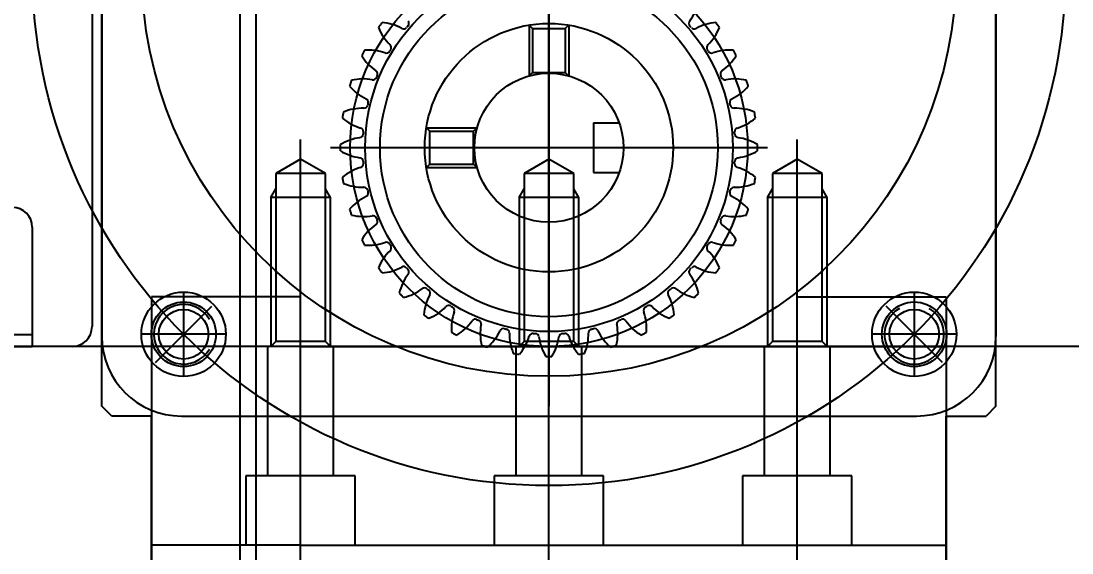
# Model space of a CAD drawing. Header units: inches. Extents: x 0 to 77285, y -118 to 40065.
# Drawn here: x 15726.5 to 15832.3, y 25601.8 to 25655.3 of the extents above; entities that cross this region are included whole.
import ezdxf

# ---------------------------------------------------------------- set-up
doc = ezdxf.new("R2010")
doc.units = ezdxf.units.IN
doc.header["$LTSCALE"] = 5
doc.header["$MEASUREMENT"] = 0
doc.layers.add('A', color=8, linetype='Continuous')
doc.styles.add('SCI', font='')
doc.styles.get('SCI').set_extended_font_data('Gulim')
doc.dimstyles.new('SCH', dxfattribs={"dimtxt": 2.5, "dimasz": 2, "dimexe": 1.25, "dimexo": 0.625, "dimtad": 1, "dimdec": 8, "dimtxsty": 'SCI', "dimcen": 2.5, "dimclrd": 4, "dimclre": 4, "dimclrt": 7, "dimadec": 8, "dimazin": 2, "dimtfac": 1, "dimtdec": 8, "dimtmove": 0, "dimatfit": 3, "dimfxl": 1, "dimarcsym": 0})

# ---------------------------------------------------------------- blocks, each defined once
blk = doc.blocks.new('A$Cc399747e')
at = {"ltscale": 5}
for p, q in [((1533.29, 71), (1533.29, 1381)), ((1534.89, 1101), (1534.89, 71))]:
    blk.add_line(p, q, dxfattribs=at)
for p, q in [((1463.8, 713), (1463.8, 661)), ((1543.8, 713), (1543.8, 661)), ((1463.8, 649), (1463.8, 709)), ((1478.8, 709), (1478.8, 649)), ((1528.8, 709), (1528.8, 649)), ((1543.8, 649), (1543.8, 709)), ((1478.8, 676), (1478.8, 652)), ((1503.8, 676), (1503.8, 652)), ((1528.8, 676), (1528.8, 652)), ((1478.8, 674), (1463.8, 674)), ((1473.3, 674), (1473.3, 667)), ((1528.8, 674), (1478.8, 674)), ((1484.3, 667), (1484.3, 674)), ((1498.3, 674), (1498.3, 667)), ((1509.3, 667), (1509.3, 674)), ((1523.3, 674), (1523.3, 667)), ((1528.8, 674), (1543.8, 674)), ((1534.3, 667), (1534.3, 674)), ((1473.3, 667), (1484.3, 667)), ((1475.5, 667), (1475.5, 654)), ((1482.1, 667), (1482.1, 654)), ((1498.3, 667), (1509.3, 667)), ((1500.5, 667), (1500.5, 654)), ((1507.1, 667), (1507.1, 654)), ((1523.3, 667), (1534.3, 667)), ((1525.5, 667), (1525.5, 654)), ((1532.1, 667), (1532.1, 654)), ((1458.8, 660), (1459.8, 661)), ((1463.8, 661), (1459.8, 661)), ((1540.8, 661), (1466.8, 661)), ((1543.8, 661), (1547.8, 661)), ((1547.8, 661), (1548.8, 660)), ((1458.8, 660), (1458.8, 572)), ((1503.8, 572), (1503.8, 660)), ((1548.8, 660), (1548.8, 572)), ((1467.03, 648.52), (1467.03, 657.02)), ((1540.57, 648.52), (1540.57, 657.02)), ((1478.8, 656), (1478.8, 633.16)), ((1503.8, 656), (1503.8, 633.16)), ((1503.8, 656), (1503.8, 612)), ((1528.8, 656), (1528.8, 633.16)), ((1464.2, 655.6), (1469.86, 649.94)), ((1543.4, 655.6), (1537.74, 649.94)), ((1042.8, 654), (1587.8, 654)), ((1478.8, 654), (1463.8, 654)), ((1475.8, 654), (1476.3, 653.5)), ((1475.8, 654), (1475.8, 639)), ((1528.8, 654), (1478.8, 654)), ((1481.3, 653.5), (1481.8, 654)), ((1481.8, 639), (1481.8, 654)), ((1500.8, 654), (1501.3, 653.5)), ((1500.8, 654), (1500.8, 639)), ((1503.8, 613.5), (1503.8, 654.5)), ((1506.3, 653.5), (1506.8, 654)), ((1506.8, 639), (1506.8, 654)), ((1525.8, 654), (1526.3, 653.5)), ((1525.8, 654), (1525.8, 639)), ((1528.8, 654), (1543.8, 654)), ((1531.3, 653.5), (1531.8, 654)), ((1531.8, 639), (1531.8, 654)), ((1555.8, 642), (1555.8, 654)), ((1587.8, 654), (1555.8, 654)), ((1458.8, 586), (1458.8, 653)), ((1462.78, 652.77), (1471.28, 652.77)), ((1476.3, 653.5), (1481.3, 653.5)), ((1476.3, 653.5), (1476.3, 636.6)), ((1481.3, 636.6), (1481.3, 653.5)), ((1501.3, 653.5), (1506.3, 653.5)), ((1501.3, 653.5), (1501.3, 636.6)), ((1506.3, 636.6), (1506.3, 653.5)), ((1526.3, 653.5), (1531.3, 653.5)), ((1526.3, 653.5), (1526.3, 636.6)), ((1531.3, 636.6), (1531.3, 653.5)), ((1536.32, 652.77), (1544.82, 652.77)), ((1548.8, 586), (1548.8, 653)), ((1587.25, 652.8), (1555.8, 652.8)), ((1478.8, 649), (1463.8, 649)), ((1528.8, 649), (1543.8, 649)), ((1475.8, 639), (1476.3, 638.13)), ((1475.8, 639), (1481.8, 639)), ((1481.8, 639), (1481.3, 638.13)), ((1500.8, 639), (1501.3, 638.13)), ((1500.8, 639), (1506.8, 639)), ((1506.8, 639), (1506.3, 638.13)), ((1525.8, 639), (1526.3, 638.13)), ((1525.8, 639), (1531.8, 639)), ((1531.8, 639), (1531.3, 638.13)), ((1476.3, 636.6), (1478.8, 635.16)), ((1476.3, 636.6), (1481.3, 636.6)), ((1478.8, 635.16), (1481.3, 636.6)), ((1499.3, 636.5), (1496.73, 636.5)), ((1499.3, 631.5), (1499.3, 636.5)), ((1501.3, 636.6), (1503.8, 635.16)), ((1501.3, 636.6), (1506.3, 636.6)), ((1503.8, 635.16), (1506.3, 636.6)), ((1516.14, 636), (1511.03, 636)), ((1511.38, 635.65), (1511.03, 636)), ((1516.14, 636), (1515.79, 635.65)), ((1526.3, 636.6), (1528.8, 635.16)), ((1526.3, 636.6), (1531.3, 636.6)), ((1528.8, 635.16), (1531.3, 636.6)), ((1511.38, 635.65), (1511.38, 632.35)), ((1515.79, 635.65), (1511.38, 635.65)), ((1515.79, 635.65), (1515.79, 632.35)), ((1481.8, 634), (1525.8, 634)), ((1483.3, 634), (1524.3, 634)), ((1484.8, 634), (1522.8, 634)), ((1511.38, 632.35), (1511.03, 632)), ((1516.14, 632), (1511.03, 632)), ((1515.79, 632.35), (1511.38, 632.35)), ((1516.14, 632), (1515.79, 632.35)), ((1499.3, 631.5), (1496.73, 631.5)), ((1501.8, 621.66), (1501.8, 626.77)), ((1502.15, 626.42), (1501.8, 626.77)), ((1505.45, 626.42), (1502.15, 626.42)), ((1502.15, 622.01), (1502.15, 626.42)), ((1505.45, 626.42), (1505.8, 626.77)), ((1505.45, 622.01), (1505.45, 626.42)), ((1505.8, 621.66), (1505.8, 626.77)), ((1501.8, 621.66), (1502.15, 622.01)), ((1505.45, 622.01), (1502.15, 622.01)), ((1505.8, 621.66), (1505.45, 622.01))]:
    blk.add_line(p, q)
at = {"ltscale": 3}
for p, q in [((1551.79, 654), (1587.8, 654)), ((1549.79, 596), (1549.79, 652))]:
    blk.add_line(p, q, dxfattribs=at)
for centre, radius in [((1503.8, 616), 52), ((1503.8, 616), 52), ((1467.03, 652.77), 4.25), ((1503.8, 616), 41), ((1540.57, 652.77), 4.25), ((1467.03, 652.77), 3.25), ((1540.57, 652.77), 3.25), ((1467.03, 652.77), 2.5), ((1540.57, 652.77), 2.5), ((1503.8, 634), 20), ((1503.8, 634), 18.5), ((1503.8, 634), 17), ((1503.8, 634), 12.5), ((1503.8, 634), 7.5), ((1503.8, 634), 7.5)]:
    blk.add_circle(centre, radius)
for centre, radius, start, end in [((1466.8, 653), 8, 90, 180), ((1540.8, 653), 8, 0, 90), ((1467.03, 652.77), 3, 300, 240), ((1507.75, 652.37), 5, 148.3542, 172.4383), ((1503.8, 634), 21, 90, 90.8406), ((1503.8, 634), 21, 89.1594, 90), ((1499.85, 652.37), 5, 7.5617, 31.6458), ((1540.57, 652.77), 3, 210, 150), ((1501.87, 652.7), 5, 166.3542, 190.4383), ((1503.8, 634), 21, 108, 108.8406), ((1503.8, 634), 21, 107.1594, 108), ((1494.36, 650.26), 5, 25.5617, 49.6458), ((1504.82, 652.77), 5, 157.3542, 181.4383), ((1503.8, 634), 21, 99, 99.8406), ((1503.8, 634), 21, 98.1594, 99), ((1497.02, 651.53), 5, 16.5617, 40.6458), ((1510.57, 651.53), 5, 139.3542, 163.4383), ((1503.8, 634), 21, 81, 81.8406), ((1503.8, 634), 21, 80.1594, 81), ((1502.77, 652.77), 5, 358.5617, 22.6458), ((1513.23, 650.26), 5, 130.3542, 154.4383), ((1503.8, 634), 21, 72, 72.8406), ((1503.8, 634), 21, 71.1594, 72), ((1505.72, 652.7), 5, 349.5617, 13.6458), ((1503.8, 634), 21, 117, 117.8406), ((1503.8, 634), 21, 116.1594, 117), ((1491.94, 648.58), 5, 34.5617, 58.6458), ((1502.18, 653.07), 0.383, 196.5617, 274.84), ((1502.41, 653.08), 0.383, 274.16, 352.4383), ((1505.19, 653.08), 0.383, 187.5617, 265.84), ((1505.41, 653.07), 0.383, 265.16, 343.4383), ((1515.66, 648.58), 5, 121.3542, 145.4383), ((1503.8, 634), 21, 63, 63.8406), ((1503.8, 634), 21, 62.1594, 63), ((1498.97, 652.16), 5, 175.3542, 199.4383), ((1496.58, 651.72), 0.383, 292.16, 10.4383), ((1499.22, 652.58), 0.383, 205.5617, 283.84), ((1503.8, 634), 18.75, 103.5, 103.84), ((1503.8, 634), 18.75, 103.16, 103.5), ((1499.44, 652.63), 0.383, 283.16, 1.4383), ((1503.8, 634), 18.75, 94.5, 94.84), ((1503.8, 634), 18.75, 94.16, 94.5), ((1503.8, 634), 18.75, 85.5, 85.84), ((1503.8, 634), 18.75, 85.16, 85.5), ((1508.15, 652.63), 0.383, 178.5617, 256.84), ((1503.8, 634), 18.75, 76.5, 76.84), ((1503.8, 634), 18.75, 76.16, 76.5), ((1508.37, 652.58), 0.383, 256.16, 334.4383), ((1511.01, 651.72), 0.383, 169.5617, 247.84), ((1508.62, 652.16), 5, 340.5617, 4.6458), ((1503.8, 634), 21, 126, 126.8406), ((1496.19, 651.19), 5, 184.3542, 208.4383), ((1503.8, 634), 21, 125.1594, 126), ((1489.8, 646.54), 5, 43.5617, 67.6458), ((1496.37, 651.63), 0.383, 214.5617, 292.84), ((1503.8, 634), 18.75, 112.5, 112.84), ((1503.8, 634), 18.75, 112.16, 112.5), ((1503.8, 634), 18.75, 67.5, 67.84), ((1503.8, 634), 18.75, 67.16, 67.5), ((1511.22, 651.63), 0.383, 247.16, 325.4383), ((1517.79, 646.54), 5, 112.3542, 136.4383), ((1511.4, 651.19), 5, 331.5617, 355.6458), ((1503.8, 634), 21, 54, 54.8406), ((1503.8, 634), 21, 53.1594, 54), ((1493.7, 650.25), 0.383, 223.5617, 301.84), ((1503.8, 634), 18.75, 121.5, 121.84), ((1503.8, 634), 18.75, 121.16, 121.5), ((1493.9, 650.37), 0.383, 301.16, 19.4383), ((1513.7, 650.37), 0.383, 160.5617, 238.84), ((1503.8, 634), 18.75, 58.5, 58.84), ((1503.8, 634), 18.75, 58.16, 58.5), ((1513.89, 650.25), 0.383, 238.16, 316.4383), ((1503.8, 634), 21, 135, 135.8406), ((1493.6, 649.78), 5, 193.3542, 217.4383), ((1503.8, 634), 21, 134.1594, 135), ((1488.01, 644.2), 5, 52.5617, 76.6458), ((1491.46, 648.62), 0.383, 310.16, 28.4383), ((1516.14, 648.62), 0.383, 151.5617, 229.84), ((1519.58, 644.2), 5, 103.3542, 127.4383), ((1514, 649.78), 5, 322.5617, 346.6458), ((1503.8, 634), 21, 45, 45.8406), ((1503.8, 634), 21, 44.1594, 45), ((1491.29, 648.48), 0.383, 232.5617, 310.84), ((1503.8, 634), 18.75, 130.5, 130.84), ((1503.8, 634), 18.75, 130.16, 130.5), ((1503.8, 634), 18.75, 49.5, 49.84), ((1503.8, 634), 18.75, 49.16, 49.5), ((1516.31, 648.48), 0.383, 229.16, 307.4383), ((1503.8, 634), 21, 143.1594, 144), ((1486.61, 641.61), 5, 61.5617, 85.6458), ((1489.32, 646.51), 0.383, 319.16, 37.4383), ((1518.27, 646.51), 0.383, 142.5617, 220.84), ((1520.98, 641.61), 5, 94.3542, 118.4383), ((1503.8, 634), 21, 36, 36.8406), ((1503.8, 634), 21, 144, 144.8406), ((1491.25, 647.99), 5, 202.3542, 226.4383), ((1489.17, 646.34), 0.383, 241.5617, 319.84), ((1503.8, 634), 18.75, 139.5, 139.84), ((1503.8, 634), 18.75, 139.16, 139.5), ((1503.8, 634), 18.75, 40.5, 40.84), ((1503.8, 634), 18.75, 40.16, 40.5), ((1518.42, 646.34), 0.383, 220.16, 298.4383), ((1516.34, 647.99), 5, 313.5617, 337.6458), ((1503.8, 634), 21, 35.1594, 36), ((1487.54, 644.09), 0.383, 328.16, 46.4383), ((1520.05, 644.09), 0.383, 133.5617, 211.84), ((1503.8, 634), 21, 153, 153.8406), ((1489.22, 645.86), 5, 211.3542, 235.4383), ((1503.8, 634), 21, 152.1594, 153), ((1485.63, 638.82), 5, 70.5617, 94.6458), ((1487.42, 643.9), 0.383, 250.5617, 328.84), ((1503.8, 634), 18.75, 148.5, 148.84), ((1503.8, 634), 18.75, 148.16, 148.5), ((1503.8, 634), 18.75, 31.5, 31.84), ((1503.8, 634), 18.75, 31.16, 31.5), ((1520.17, 643.9), 0.383, 211.16, 289.4383), ((1521.96, 638.82), 5, 85.3542, 109.4383), ((1518.38, 645.86), 5, 304.5617, 328.6458), ((1503.8, 634), 21, 27, 27.8406), ((1503.8, 634), 21, 26.1594, 27), ((1486.08, 641.22), 0.383, 259.5617, 337.84), ((1486.16, 641.43), 0.383, 337.16, 55.4383), ((1503.8, 634), 18.75, 157.5, 157.84), ((1503.8, 634), 18.75, 157.16, 157.5), ((1521.43, 641.43), 0.383, 124.5617, 202.84), ((1503.8, 634), 18.75, 22.5, 22.84), ((1503.8, 634), 18.75, 22.16, 22.5), ((1521.52, 641.22), 0.383, 202.16, 280.4383), ((1557.8, 642), 2, 180, 270), ((1503.8, 634), 21, 162, 162.8406), ((1487.54, 643.43), 5, 220.3542, 244.4383), ((1503.8, 634), 21, 161.1594, 162), ((1485.1, 635.92), 5, 79.5617, 103.6458), ((1522.49, 635.92), 5, 76.3542, 100.4383), ((1520.05, 643.43), 5, 295.5617, 319.6458), ((1503.8, 634), 21, 18, 18.8406), ((1503.8, 634), 21, 17.1594, 18), ((1485.03, 632.97), 5, 88.5617, 112.6458), ((1485.17, 638.36), 0.383, 268.5617, 346.84), ((1485.22, 638.58), 0.383, 346.16, 64.4383), ((1503.8, 634), 18.75, 166.5, 166.84), ((1503.8, 634), 18.75, 166.16, 166.5), ((1522.37, 638.58), 0.383, 115.5617, 193.84), ((1503.8, 634), 18.75, 13.5, 13.84), ((1503.8, 634), 18.75, 13.16, 13.5), ((1522.43, 638.36), 0.383, 193.16, 271.4383), ((1522.56, 632.97), 5, 67.3542, 91.4383), ((1503.8, 634), 21, 171, 171.8406), ((1486.27, 640.77), 5, 229.3542, 253.4383), ((1503.8, 634), 21, 170.1594, 171), ((1521.33, 640.77), 5, 286.5617, 310.6458), ((1503.8, 634), 21, 9, 9.8406), ((1503.8, 634), 21, 8.1594, 9), ((1484.73, 635.61), 0.383, 355.16, 73.4383), ((1522.86, 635.61), 0.383, 106.5617, 184.84), ((1485.42, 630.05), 5, 97.5617, 121.6458), ((1484.71, 635.39), 0.383, 277.5617, 355.84), ((1503.8, 634), 18.75, 175.16, 175.5), ((1503.8, 634), 18.75, 175.5, 175.84), ((1503.8, 634), 18.75, 4.5, 4.84), ((1503.8, 634), 18.75, 4.16, 4.5), ((1522.88, 635.39), 0.383, 184.16, 262.4383), ((1522.17, 630.05), 5, 58.3542, 82.4383), ((1503.8, 634), 21, 179.1594, 180), ((1503.8, 634), 21, 180, 180.8406), ((1485.42, 637.95), 5, 238.3542, 262.4383), ((1522.17, 637.95), 5, 277.5617, 301.6458), ((1503.8, 634), 21, 0, 0.8406), ((1503.8, 634), 21, 359.1594, 360), ((1484.71, 632.61), 0.383, 4.16, 82.4383), ((1503.8, 634), 18.75, 184.16, 184.5), ((1503.8, 634), 18.75, 355.5, 355.84), ((1522.88, 632.61), 0.383, 97.5617, 175.84), ((1486.27, 627.23), 5, 106.5617, 130.6458), ((1484.73, 632.39), 0.383, 286.5617, 4.84), ((1503.8, 634), 18.75, 184.5, 184.84), ((1503.8, 634), 18.75, 355.16, 355.5), ((1522.86, 632.39), 0.383, 175.16, 253.4383), ((1521.33, 627.23), 5, 49.3542, 73.4383), ((1503.8, 634), 21, 188.1594, 189), ((1503.8, 634), 21, 189, 189.8406), ((1503.8, 634), 21, 350.1594, 351), ((1503.8, 634), 21, 351, 351.8406), ((1485.03, 635.03), 5, 247.3542, 271.4383), ((1485.17, 629.64), 0.383, 13.16, 91.4383), ((1485.22, 629.42), 0.383, 295.5617, 13.84), ((1503.8, 634), 18.75, 193.16, 193.5), ((1503.8, 634), 18.75, 193.5, 193.84), ((1522.37, 629.42), 0.383, 166.16, 244.4383), ((1503.8, 634), 18.75, 346.16, 346.5), ((1503.8, 634), 18.75, 346.5, 346.84), ((1522.43, 629.64), 0.383, 88.5617, 166.84), ((1522.56, 635.03), 5, 268.5617, 292.6458), ((1487.54, 624.57), 5, 115.5617, 139.6458), ((1520.05, 624.57), 5, 40.3542, 64.4383), ((1503.8, 634), 21, 197.1594, 198), ((1503.8, 634), 21, 198, 198.8406), ((1503.8, 634), 21, 341.1594, 342), ((1503.8, 634), 21, 342, 342.8406), ((1485.1, 632.08), 5, 256.3542, 280.4383), ((1489.22, 622.14), 5, 124.5617, 148.6458), ((1486.08, 626.78), 0.383, 22.16, 100.4383), ((1486.16, 626.57), 0.383, 304.5617, 22.84), ((1503.8, 634), 18.75, 202.16, 202.5), ((1503.8, 634), 18.75, 202.5, 202.84), ((1521.43, 626.57), 0.383, 157.16, 235.4383), ((1503.8, 634), 18.75, 337.16, 337.5), ((1503.8, 634), 18.75, 337.5, 337.84), ((1521.52, 626.78), 0.383, 79.5617, 157.84), ((1518.38, 622.14), 5, 31.3542, 55.4383), ((1522.49, 632.08), 5, 259.5617, 283.6458), ((1503.8, 634), 21, 206.1594, 207), ((1503.8, 634), 21, 207, 207.8406), ((1485.63, 629.18), 5, 265.3542, 289.4383), ((1487.42, 624.1), 0.383, 31.16, 109.4383), ((1503.8, 634), 18.75, 211.16, 211.5), ((1503.8, 634), 18.75, 211.5, 211.84), ((1503.8, 634), 18.75, 328.16, 328.5), ((1503.8, 634), 18.75, 328.5, 328.84), ((1520.17, 624.1), 0.383, 70.5617, 148.84), ((1521.96, 629.18), 5, 250.5617, 274.6458), ((1503.8, 634), 21, 332.1594, 333), ((1503.8, 634), 21, 333, 333.8406), ((1491.25, 620.01), 5, 133.5617, 157.6458), ((1487.54, 623.91), 0.383, 313.5617, 31.84), ((1520.05, 623.91), 0.383, 148.16, 226.4383), ((1516.34, 620.01), 5, 22.3542, 46.4383), ((1489.17, 621.66), 0.383, 40.16, 118.4383), ((1518.42, 621.66), 0.383, 61.5617, 139.84), ((1503.8, 634), 21, 215.1594, 216), ((1503.8, 634), 21, 216, 216.8406), ((1486.61, 626.39), 5, 274.3542, 298.4383), ((1493.6, 618.22), 5, 142.5617, 166.6458), ((1503.8, 634), 18.75, 220.16, 220.5), ((1503.8, 634), 18.75, 220.5, 220.84), ((1489.32, 621.49), 0.383, 322.5617, 40.84), ((1518.27, 621.49), 0.383, 139.16, 217.4383), ((1503.8, 634), 18.75, 319.16, 319.5), ((1503.8, 634), 18.75, 319.5, 319.84), ((1520.98, 626.39), 5, 241.5617, 265.6458), ((1503.8, 634), 21, 323.1594, 324), ((1503.8, 634), 21, 324, 324.8406)]:
    blk.add_arc(centre, radius, start, end)
blk.add_arc((1551.79, 652), 2, 90, 180, dxfattribs=at)
blk = doc.blocks.new('*D366')
at = {"color": 4, "lineweight": -2, "transparency": 16777216}
for p, q in [((12554.65, 23925.55), (12554.65, 28076.14)), ((17979.65, 23925.05), (17979.65, 28076.14)), ((12714.65, 27976.14), (17819.65, 27976.14))]:
    blk.add_line(p, q, dxfattribs=at)
at = {"color": 4, "transparency": 16777216}
for points in [[(12714.65, 28002.81), (12714.65, 27949.48), (12554.65, 27976.14)], [(17819.65, 28002.81), (17819.65, 27949.48), (17979.65, 27976.14)]]:
    blk.add_solid(points, dxfattribs=at)
at = {"layer": 'Defpoints', "color": 0, "transparency": 16777216}
for p in [(17979.65, 27976.14), (12554.65, 23875.55), (17979.65, 23875.05)]:
    blk.add_point(p, dxfattribs=at)
at = {"color": 7, "transparency": 16777216, "insert": (15267.15, 28128.81), "char_height": 200, "attachment_point": 5, "style": 'SCI'}
blk.add_mtext('5425', dxfattribs=at)
blk = doc.blocks.new('*D367')
at = {"color": 4, "lineweight": -2, "transparency": 16777216}
for p, q in [((12554.65, 23925.55), (12554.65, 29140.68)), ((21064.65, 23433.05), (21064.65, 29140.68)), ((12714.65, 29040.68), (20904.65, 29040.68))]:
    blk.add_line(p, q, dxfattribs=at)
at = {"color": 4, "transparency": 16777216}
for points in [[(12714.65, 29067.34), (12714.65, 29014.01), (12554.65, 29040.68)], [(20904.65, 29067.34), (20904.65, 29014.01), (21064.65, 29040.68)]]:
    blk.add_solid(points, dxfattribs=at)
at = {"layer": 'Defpoints', "color": 0, "transparency": 16777216}
for p in [(21064.65, 29040.68), (12554.65, 23875.55), (21064.65, 23383.05)]:
    blk.add_point(p, dxfattribs=at)
at = {"color": 7, "transparency": 16777216, "insert": (16809.65, 29193.47), "char_height": 200, "attachment_point": 5, "style": 'SCI'}
blk.add_mtext('8510', dxfattribs=at)
blk = doc.blocks.new('*D374')
at = {"color": 4, "lineweight": -2, "transparency": 16777216}
for p, q in [((12554.65, 23925.55), (12554.65, 30215.88)), ((37924.65, 23433.05), (37924.65, 30215.88)), ((12714.65, 30115.88), (37764.65, 30115.88))]:
    blk.add_line(p, q, dxfattribs=at)
at = {"color": 4, "transparency": 16777216}
for points in [[(12714.65, 30142.54), (12714.65, 30089.21), (12554.65, 30115.88)], [(37764.65, 30142.54), (37764.65, 30089.21), (37924.65, 30115.88)]]:
    blk.add_solid(points, dxfattribs=at)
at = {"layer": 'Defpoints', "color": 0, "transparency": 16777216}
for p in [(37924.65, 30115.88), (12554.65, 23875.55), (37924.65, 23383.05)]:
    blk.add_point(p, dxfattribs=at)
at = {"color": 7, "transparency": 16777216, "insert": (25239.65, 30268.54), "char_height": 200, "attachment_point": 5, "style": 'SCI'}
blk.add_mtext('25370', dxfattribs=at)

msp = doc.modelspace()

# ---------------------------------------------------------------- block references
at = {"layer": 'A', "rotation": 180}
msp.add_blockref('A$Cc399747e', (17283.44187244, 26276.55060516), dxfattribs=at)

# ---------------------------------------------------------------- dimensions: what is measured, and where the dimension line sits
for base, p2, picture, middle in [((37924.649780898, 30115.8761734788), (37924.649780898, 23383.0504762948), '*D374', (25239.649780898, 30268.5392893244)), ((21064.649780898, 29040.6754827387), (21064.649780898, 23383.0504762948), '*D367', (16809.649780898, 29193.4717543765)), ((17979.649780898, 27976.1433020648), (17979.649780898, 23875.0504762948), '*D366', (15267.149780898, 28128.8064179103))]:
    dim = msp.add_linear_dim(base=base, p1=(12554.649780898, 23875.5504762968), p2=p2, dimstyle='SCH', override={"dimscale": 80})
    dim.commit()
    dim.dimension.update_dxf_attribs({"geometry": picture, "text_midpoint": middle})

doc.saveas('drawing.dxf')
